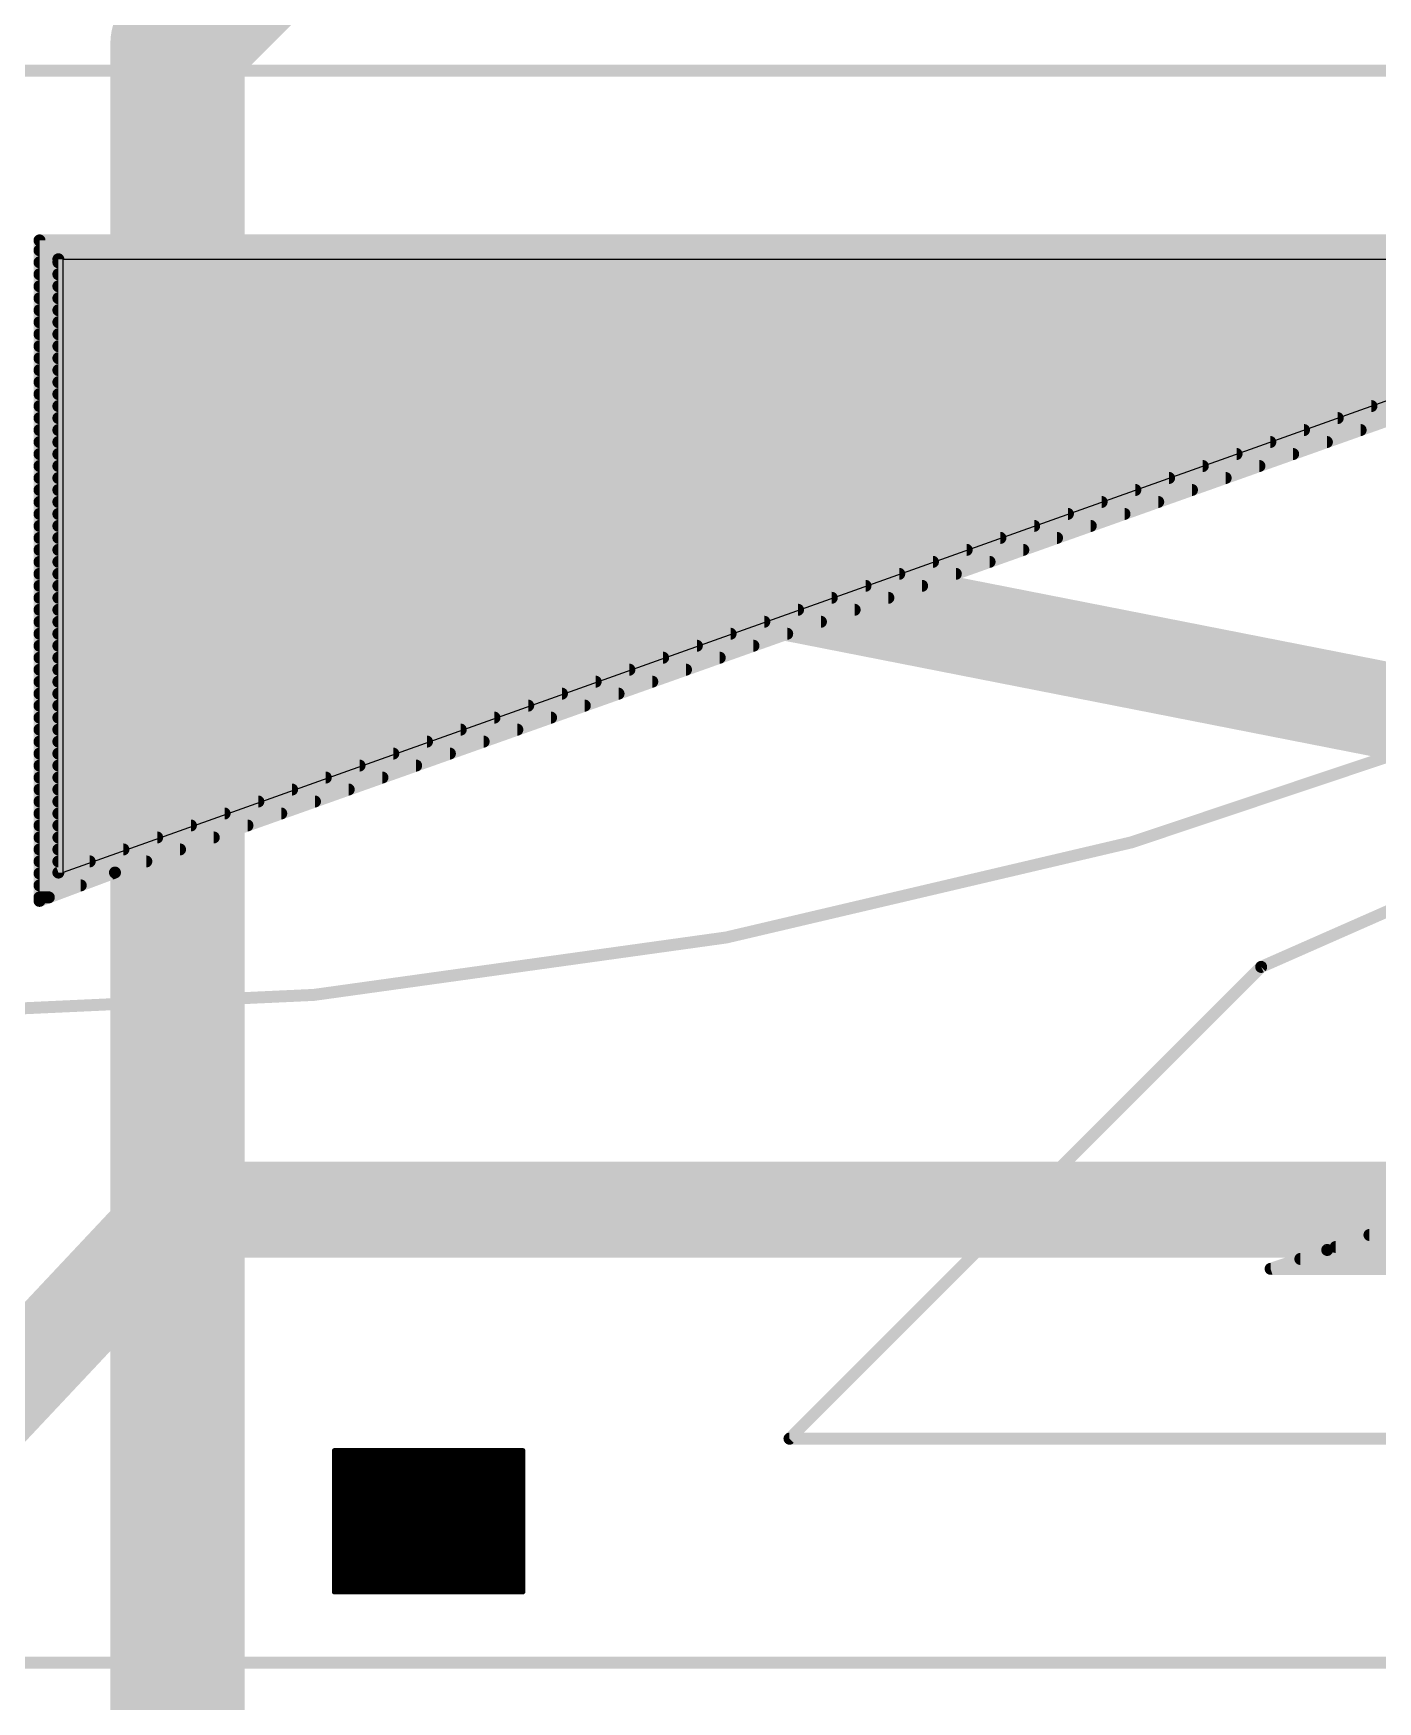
# Model space of a CAD drawing. Extents: x 0 to 82, y 0 to 110.
# Drawn here: x 43.68 to 57.93, y 53.71 to 71.39 of the extents above; entities that cross this region are included whole.
import ezdxf

# ---------------------------------------------------------------- set-up
doc = ezdxf.new("R2010")
doc.units = 0
for name, color, linetype in [('1', 22, 'CONTINUOUS'), ('16', 175, 'CONTINUOUS'), ('18', 82, 'CONTINUOUS'), ('21', 253, 'CONTINUOUS'), ('29', 253, 'CONTINUOUS'), ('30', 253, 'CONTINUOUS'), ('31', 253, 'CONTINUOUS')]:
    doc.layers.add(name, color=color, linetype=linetype)

# ---------------------------------------------------------------- blocks, each defined once
blk = doc.blocks.new('RECT')
blk.add_solid([(-0.5, -0.5), (0.5, -0.5), (-0.5, 0.5), (0.5, 0.5)])
blk = doc.blocks.new('ROUNDV')
at = {"const_width": 0.5}
blk.add_lwpolyline([(0, -0.25, 1), (0, 0.25, 1), (0, -0.25)], format="xyb", dxfattribs=at)

msp = doc.modelspace()

# ---------------------------------------------------------------- linework, layer by layer
at = {"layer": '1'}
for p, q in [((44, 69), (60.7672, 69)), ((44, 62.5), (44, 69)), ((60.8517, 68.5065), (44, 62.5))]:
    msp.add_line(p, q, dxfattribs=at)
at = {"layer": '1', "const_width": 1.016}
for points in [[(48.628, 65.9), (48.768, 66.04)], [(44.85, 65.9), (48.628, 65.9)], [(41.875, 55.375), (45.212, 58.928)], [(45.212, 58.928), (61.976, 58.928)]]:
    msp.add_lwpolyline(points, dxfattribs=at)
at = {"layer": '1', "const_width": 0.508}
for points in [[(48.9476, 65.8604, 1), (48.5884, 66.2196)], [(44.85, 66.154, 1), (44.85, 65.646)], [(48.4484, 66.0796, 1), (48.8076, 65.7204)], [(48.628, 65.646, 1), (48.628, 66.154)], [(45.212, 59.182, 1), (45.212, 58.674)], [(45.3971, 58.7541, 1), (45.0269, 59.1019)]]:
    msp.add_lwpolyline(points, format="xyb", dxfattribs=at)
at = {"layer": '16'}
for points, const_width in [([(45.212, 71.283), (48.817, 74.888)], 1.4224), ([(45.212, 41.656), (45.212, 71.283)], 1.4224), ([(48.768, 66.04), (79.5, 60)], 1.016)]:
    msp.add_lwpolyline(points, dxfattribs=dict(at, const_width=const_width))
for points, const_width in [([(45.5676, 71.283, 1), (44.8564, 71.283)], 0.7112), ([(44.9606, 71.5344, 1), (45.4634, 71.0316)], 0.7112), ([(48.817, 66.2892, 1), (48.719, 65.7908)], 0.508)]:
    msp.add_lwpolyline(points, format="xyb", dxfattribs=dict(at, const_width=const_width))
at = {"layer": '21', "const_width": 0.127}
for points in [[(68.55, 71), (42.25, 71)], [(56.7, 61.5), (51.7, 56.5)], [(51.7, 56.5), (78, 56.5)], [(69.675, 54.125), (43.375, 54.125)]]:
    msp.add_lwpolyline(points, dxfattribs=at)
at = {"layer": '21'}
for points, const_width in [([(78, 66.5, 0.1158), (56.7, 61.5)], 0.127), ([(42.25, 61, 0.1158), (63.55, 66)], 0.127), ([(56.6859, 61.5284, 1), (56.7141, 61.4716)], 0.0635), ([(56.7225, 61.4775, 1), (56.6775, 61.5225)], 0.0635), ([(51.6775, 56.5225, 1), (51.7225, 56.4775)], 0.0635), ([(51.7, 56.5318, 1), (51.7, 56.4682)], 0.0635)]:
    msp.add_lwpolyline(points, format="xyb", dxfattribs=dict(at, const_width=const_width))
at = {"layer": '29'}
for points, const_width in [([(43.75, 69.1268, 1), (43.75, 69.0632)], 0.0635), ([(43.75, 69.2318, 1), (43.75, 69.1683)], 0.0635), ([(43.7818, 69.2, 1), (43.7182, 69.2)], 0.0635), ([(43.75, 68.9998, 1), (43.75, 68.9363)], 0.0635), ([(43.75, 68.8728, 1), (43.75, 68.8093)], 0.0635), ([(43.75, 68.7458, 1), (43.75, 68.6822)], 0.0635), ([(43.75, 68.6188, 1), (43.75, 68.5553)], 0.0635), ([(43.75, 68.4918, 1), (43.75, 68.4283)], 0.0635), ([(43.75, 68.3648, 1), (43.75, 68.3012)], 0.0635), ([(43.75, 68.2378, 1), (43.75, 68.1743)], 0.0635), ([(43.75, 68.1108, 1), (43.75, 68.0473)], 0.0635), ([(43.75, 67.9838, 1), (43.75, 67.9202)], 0.0635), ([(43.75, 67.8568, 1), (43.75, 67.7933)], 0.0635), ([(43.75, 67.7298, 1), (43.75, 67.6663)], 0.0635), ([(43.75, 67.6028, 1), (43.75, 67.5392)], 0.0635), ([(43.75, 67.4758, 1), (43.75, 67.4123)], 0.0635), ([(43.75, 67.3488, 1), (43.75, 67.2853)], 0.0635), ([(43.75, 67.2218, 1), (43.75, 67.1582)], 0.0635), ([(57.7542, 67.1582, 1), (57.7542, 67.2218)], 0.0635), ([(43.75, 67.0948, 1), (43.75, 67.0312)], 0.0635), ([(57.3966, 67.0312, 1), (57.3966, 67.0948)], 0.0635), ([(43.75, 66.9678, 1), (43.75, 66.9043)], 0.0635), ([(43.75, 66.8407, 1), (43.75, 66.7772)], 0.0635), ([(56.6815, 66.7772, 1), (56.6815, 66.8407)], 0.0635), ([(57.039, 66.9043, 1), (57.039, 66.9678)], 0.0635), ([(43.75, 66.7138, 1), (43.75, 66.6502)], 0.0635), ([(56.3239, 66.6502, 1), (56.3239, 66.7138)], 0.0635), ([(43.75, 66.5868, 1), (43.75, 66.5233)], 0.0635), ([(43.75, 66.4597, 1), (43.75, 66.3962)], 0.0635), ([(55.6088, 66.3962, 1), (55.6088, 66.4597)], 0.0635), ([(55.9664, 66.5233, 1), (55.9664, 66.5868)], 0.0635), ([(43.75, 66.3328, 1), (43.75, 66.2692)], 0.0635), ([(55.2513, 66.2692, 1), (55.2513, 66.3328)], 0.0635), ([(43.75, 66.2058, 1), (43.75, 66.1423)], 0.0635), ([(54.8937, 66.1423, 1), (54.8937, 66.2058)], 0.0635), ([(43.75, 65.9518, 1), (43.75, 65.8882)], 0.0635), ([(43.75, 66.0787, 1), (43.75, 66.0152)], 0.0635), ([(54.1786, 65.8882, 1), (54.1786, 65.9518)], 0.0635), ([(54.5362, 66.0152, 1), (54.5362, 66.0787)], 0.0635), ([(43.75, 65.8248, 1), (43.75, 65.7613)], 0.0635), ([(53.8211, 65.7613, 1), (53.8211, 65.8248)], 0.0635), ([(43.75, 65.5708, 1), (43.75, 65.5072)], 0.0635), ([(43.75, 65.6977, 1), (43.75, 65.6342)], 0.0635), ([(53.106, 65.5072, 1), (53.106, 65.5708)], 0.0635), ([(53.4635, 65.6342, 1), (53.4635, 65.6977)], 0.0635), ([(43.75, 65.4438, 1), (43.75, 65.3803)], 0.0635), ([(52.7484, 65.3803, 1), (52.7484, 65.4438)], 0.0635), ([(43.75, 65.3167, 1), (43.75, 65.2532)], 0.0635), ([(52.3908, 65.2532, 1), (52.3908, 65.3167)], 0.0635), ([(43.75, 65.1898, 1), (43.75, 65.1262)], 0.0635), ([(43.75, 65.0628, 1), (43.75, 64.9993)], 0.0635), ([(51.6757, 64.9993, 1), (51.6757, 65.0628)], 0.0635), ([(52.0333, 65.1262, 1), (52.0333, 65.1898)], 0.0635), ([(43.75, 64.9357, 1), (43.75, 64.8722)], 0.0635), ([(51.3182, 64.8722, 1), (51.3182, 64.9357)], 0.0635), ([(43.75, 64.8088, 1), (43.75, 64.7452)], 0.0635), ([(43.75, 64.6818, 1), (43.75, 64.6183)], 0.0635), ([(50.6031, 64.6183, 1), (50.6031, 64.6818)], 0.0635), ([(50.9606, 64.7452, 1), (50.9606, 64.8088)], 0.0635), ([(43.75, 64.5547, 1), (43.75, 64.4912)], 0.0635), ([(50.2455, 64.4912, 1), (50.2455, 64.5547)], 0.0635), ([(43.75, 64.4278, 1), (43.75, 64.3642)], 0.0635), ([(49.888, 64.3642, 1), (49.888, 64.4278)], 0.0635), ([(43.75, 64.3008, 1), (43.75, 64.2373)], 0.0635), ([(43.75, 64.1738, 1), (43.75, 64.1103)], 0.0635), ([(49.1729, 64.1103, 1), (49.1729, 64.1738)], 0.0635), ([(49.5304, 64.2373, 1), (49.5304, 64.3008)], 0.0635), ([(43.75, 64.0468, 1), (43.75, 63.9832)], 0.0635), ([(48.8153, 63.9832, 1), (48.8153, 64.0468)], 0.0635), ([(43.75, 63.9198, 1), (43.75, 63.8563)], 0.0635), ([(48.4578, 63.8563, 1), (48.4578, 63.9198)], 0.0635), ([(43.75, 63.7928, 1), (43.75, 63.7293)], 0.0635), ([(43.75, 63.6658, 1), (43.75, 63.6022)], 0.0635), ([(47.7426, 63.6022, 1), (47.7426, 63.6658)], 0.0635), ([(48.1002, 63.7293, 1), (48.1002, 63.7928)], 0.0635), ([(43.75, 63.5388, 1), (43.75, 63.4753)], 0.0635), ([(47.3851, 63.4753, 1), (47.3851, 63.5388)], 0.0635), ([(43.75, 63.4118, 1), (43.75, 63.3483)], 0.0635), ([(43.75, 63.2848, 1), (43.75, 63.2212)], 0.0635), ([(46.67, 63.2212, 1), (46.67, 63.2848)], 0.0635), ([(47.0275, 63.3483, 1), (47.0275, 63.4118)], 0.0635), ([(43.75, 63.1578, 1), (43.75, 63.0943)], 0.0635), ([(46.3124, 63.0943, 1), (46.3124, 63.1578)], 0.0635), ([(43.75, 63.0308, 1), (43.75, 62.9672)], 0.0635), ([(45.9549, 62.9672, 1), (45.9549, 63.0308)], 0.0635), ([(43.75, 62.9038, 1), (43.75, 62.8402)], 0.0635), ([(43.75, 62.7768, 1), (43.75, 62.7133)], 0.0635), ([(45.2398, 62.7133, 1), (45.2398, 62.7768)], 0.0635), ([(45.5973, 62.8402, 1), (45.5973, 62.9038)], 0.0635), ([(43.75, 62.6498, 1), (43.75, 62.5862)], 0.0635), ([(44.8822, 62.5862, 1), (44.8822, 62.6498)], 0.0635), ([(43.75, 62.5228, 1), (43.75, 62.4592)], 0.0635), ([(43.75, 62.3958, 1), (43.75, 62.3323)], 0.0635), ([(44.1873, 62.3323, 1), (44.1873, 62.3958)], 0.0635), ([(44.5394, 62.5299, 1), (44.5606, 62.4701)], 0.0635), ([(44.526, 62.4592, 1), (44.526, 62.5228)], 0.0635), ([(44.5611, 62.4703, 1), (44.5389, 62.5297)], 0.0635), ([(43.75, 62.2688, 1), (43.75, 62.2052)], 0.0635), ([(43.7389, 62.2297, 1), (43.7611, 62.1703)], 0.0635), ([(43.8487, 62.2052, 1), (43.8487, 62.2688)], 0.0635), ([(43.7182, 62.2, 1), (43.7818, 62.2)], 0.0635), ([(57.8476, 58.6908, 1), (57.8476, 58.6273)], 0.0635), ([(57.3894, 58.5299, 1), (57.4106, 58.4701)], 0.0635), ([(57.41, 58.4699, 1), (57.39, 58.5301)], 0.0635), ([(57.4901, 58.5638, 1), (57.4901, 58.5003)], 0.0635), ([(56.8, 58.3318, 1), (56.8, 58.2683)], 0.0635), ([(56.79, 58.3301, 1), (56.81, 58.2699)], 0.0635), ([(57.115, 58.4368, 1), (57.115, 58.3732)], 0.0635), ([(46.875, 56.3875, 1), (46.875, 56.3625)], 0.025), ([(46.8875, 56.375, 1), (46.8625, 56.375)], 0.025), ([(46.875, 56.3875, 1), (46.875, 56.3625)], 0.025), ([(46.875, 56.3375, 1), (46.875, 56.3125)], 0.025), ([(46.875, 56.2875, 1), (46.875, 56.2625)], 0.025), ([(46.875, 56.2375, 1), (46.875, 56.2125)], 0.025), ([(48.8875, 56.375, 1), (48.8625, 56.375)], 0.025), ([(48.875, 56.3625, 1), (48.875, 56.3875)], 0.025), ([(48.875, 56.3625, 1), (48.875, 56.3875)], 0.025), ([(48.875, 56.3125, 1), (48.875, 56.3375)], 0.025), ([(48.875, 56.2625, 1), (48.875, 56.2875)], 0.025), ([(48.875, 56.2125, 1), (48.875, 56.2375)], 0.025), ([(46.875, 56.1875, 1), (46.875, 56.1625)], 0.025), ([(46.875, 56.1375, 1), (46.875, 56.1125)], 0.025), ([(46.875, 56.0875, 1), (46.875, 56.0625)], 0.025), ([(46.875, 56.0375, 1), (46.875, 56.0125)], 0.025), ([(48.875, 56.1625, 1), (48.875, 56.1875)], 0.025), ([(48.875, 56.1125, 1), (48.875, 56.1375)], 0.025), ([(48.875, 56.0625, 1), (48.875, 56.0875)], 0.025), ([(48.875, 56.0125, 1), (48.875, 56.0375)], 0.025), ([(46.875, 55.9875, 1), (46.875, 55.9625)], 0.025), ([(46.875, 55.9375, 1), (46.875, 55.9125)], 0.025), ([(46.875, 55.8875, 1), (46.875, 55.8625)], 0.025), ([(48.875, 55.9625, 1), (48.875, 55.9875)], 0.025), ([(48.875, 55.9125, 1), (48.875, 55.9375)], 0.025), ([(48.875, 55.8625, 1), (48.875, 55.8875)], 0.025), ([(46.875, 55.8375, 1), (46.875, 55.8125)], 0.025), ([(46.875, 55.7875, 1), (46.875, 55.7625)], 0.025), ([(46.875, 55.7375, 1), (46.875, 55.7125)], 0.025), ([(46.875, 55.6875, 1), (46.875, 55.6625)], 0.025), ([(48.875, 55.8125, 1), (48.875, 55.8375)], 0.025), ([(48.875, 55.7625, 1), (48.875, 55.7875)], 0.025), ([(48.875, 55.7125, 1), (48.875, 55.7375)], 0.025), ([(48.875, 55.6625, 1), (48.875, 55.6875)], 0.025), ([(46.875, 55.6375, 1), (46.875, 55.6125)], 0.025), ([(46.875, 55.5875, 1), (46.875, 55.5625)], 0.025), ([(46.875, 55.5375, 1), (46.875, 55.5125)], 0.025), ([(48.875, 55.6125, 1), (48.875, 55.6375)], 0.025), ([(48.875, 55.5625, 1), (48.875, 55.5875)], 0.025), ([(48.875, 55.5125, 1), (48.875, 55.5375)], 0.025), ([(46.875, 55.4875, 1), (46.875, 55.4625)], 0.025), ([(46.875, 55.4375, 1), (46.875, 55.4125)], 0.025), ([(46.875, 55.3875, 1), (46.875, 55.3625)], 0.025), ([(46.875, 55.3375, 1), (46.875, 55.3125)], 0.025), ([(48.875, 55.4625, 1), (48.875, 55.4875)], 0.025), ([(48.875, 55.4125, 1), (48.875, 55.4375)], 0.025), ([(48.875, 55.3625, 1), (48.875, 55.3875)], 0.025), ([(48.875, 55.3125, 1), (48.875, 55.3375)], 0.025), ([(46.875, 55.2875, 1), (46.875, 55.2625)], 0.025), ([(46.875, 55.2375, 1), (46.875, 55.2125)], 0.025), ([(46.875, 55.1875, 1), (46.875, 55.1625)], 0.025), ([(48.875, 55.2625, 1), (48.875, 55.2875)], 0.025), ([(48.875, 55.2125, 1), (48.875, 55.2375)], 0.025), ([(48.875, 55.1625, 1), (48.875, 55.1875)], 0.025), ([(46.875, 55.1375, 1), (46.875, 55.1125)], 0.025), ([(46.875, 55.0875, 1), (46.875, 55.0625)], 0.025), ([(46.875, 55.0375, 1), (46.875, 55.0125)], 0.025), ([(46.875, 54.9875, 1), (46.875, 54.9625)], 0.025), ([(48.875, 55.1125, 1), (48.875, 55.1375)], 0.025), ([(48.875, 55.0625, 1), (48.875, 55.0875)], 0.025), ([(48.875, 55.0125, 1), (48.875, 55.0375)], 0.025), ([(48.875, 54.9625, 1), (48.875, 54.9875)], 0.025), ([(46.875, 54.9375, 1), (46.875, 54.9125)], 0.025), ([(46.875, 54.8875, 1), (46.875, 54.8625)], 0.025), ([(46.8625, 54.875, 1), (46.8875, 54.875)], 0.025), ([(48.8625, 54.875, 1), (48.8875, 54.875)], 0.025), ([(48.875, 54.9125, 1), (48.875, 54.9375)], 0.025), ([(48.875, 54.8625, 1), (48.875, 54.8875)], 0.025)]:
    msp.add_lwpolyline(points, format="xyb", dxfattribs=dict(at, const_width=const_width))
for points, const_width in [([(43.75, 69.2), (43.75, 62.2)], 0.127), ([(63.45, 69.2), (43.75, 69.2)], 0.127), ([(63.135, 69.095), (43.75, 69.095)], 0.127), ([(62.7599, 68.968), (43.75, 68.968)], 0.127), ([(44.55, 62.5), (62.85, 69)], 0.127), ([(62.4024, 68.841), (43.75, 68.841)], 0.127), ([(62.0448, 68.714), (43.75, 68.714)], 0.127), ([(61.6872, 68.587), (43.75, 68.587)], 0.127), ([(61.3297, 68.46), (43.75, 68.46)], 0.127), ([(60.9721, 68.333), (43.75, 68.333)], 0.127), ([(60.6146, 68.206), (43.75, 68.206)], 0.127), ([(60.257, 68.079), (43.75, 68.079)], 0.127), ([(59.8995, 67.952), (43.75, 67.952)], 0.127), ([(59.5419, 67.825), (43.75, 67.825)], 0.127), ([(59.1844, 67.698), (43.75, 67.698)], 0.127), ([(58.8268, 67.571), (43.75, 67.571)], 0.127), ([(58.4693, 67.444), (43.75, 67.444)], 0.127), ([(58.1117, 67.317), (43.75, 67.317)], 0.127), ([(57.7542, 67.19), (43.75, 67.19)], 0.127), ([(57.3966, 67.063), (43.75, 67.063)], 0.127), ([(57.039, 66.936), (43.75, 66.936)], 0.127), ([(56.6815, 66.809), (43.75, 66.809)], 0.127), ([(56.3239, 66.682), (43.75, 66.682)], 0.127), ([(55.9664, 66.555), (43.75, 66.555)], 0.127), ([(55.6088, 66.428), (43.75, 66.428)], 0.127), ([(55.2513, 66.301), (43.75, 66.301)], 0.127), ([(54.8937, 66.174), (43.75, 66.174)], 0.127), ([(54.5362, 66.047), (43.75, 66.047)], 0.127), ([(54.1786, 65.92), (43.75, 65.92)], 0.127), ([(53.8211, 65.793), (43.75, 65.793)], 0.127), ([(53.4635, 65.666), (43.75, 65.666)], 0.127), ([(53.106, 65.539), (43.75, 65.539)], 0.127), ([(52.7484, 65.412), (43.75, 65.412)], 0.127), ([(52.3908, 65.285), (43.75, 65.285)], 0.127), ([(52.0333, 65.158), (43.75, 65.158)], 0.127), ([(51.6757, 65.031), (43.75, 65.031)], 0.127), ([(51.3182, 64.904), (43.75, 64.904)], 0.127), ([(75.7, 65), (57.4, 58.5)], 0.127), ([(50.9606, 64.777), (43.75, 64.777)], 0.127), ([(50.6031, 64.65), (43.75, 64.65)], 0.127), ([(50.2455, 64.523), (43.75, 64.523)], 0.127), ([(49.888, 64.396), (43.75, 64.396)], 0.127), ([(49.5304, 64.269), (43.75, 64.269)], 0.127), ([(49.1729, 64.142), (43.75, 64.142)], 0.127), ([(48.8153, 64.015), (43.75, 64.015)], 0.127), ([(48.4578, 63.888), (43.75, 63.888)], 0.127), ([(48.1002, 63.761), (43.75, 63.761)], 0.127), ([(47.7426, 63.634), (43.75, 63.634)], 0.127), ([(47.3851, 63.507), (43.75, 63.507)], 0.127), ([(47.0275, 63.38), (43.75, 63.38)], 0.127), ([(46.67, 63.253), (43.75, 63.253)], 0.127), ([(46.3124, 63.126), (43.75, 63.126)], 0.127), ([(45.9549, 62.999), (43.75, 62.999)], 0.127), ([(45.5973, 62.872), (43.75, 62.872)], 0.127), ([(45.2398, 62.745), (43.75, 62.745)], 0.127), ([(44.8822, 62.618), (43.75, 62.618)], 0.127), ([(43.75, 62.2), (44.55, 62.5)], 0.127), ([(44.526, 62.491), (43.75, 62.491)], 0.127), ([(44.1873, 62.364), (43.75, 62.364)], 0.127), ([(43.8487, 62.237), (43.75, 62.237)], 0.127), ([(57.8476, 58.659), (76.5, 58.659)], 0.127), ([(57.4, 58.5), (56.8, 58.3)], 0.127), ([(57.4901, 58.532), (76.5, 58.532)], 0.127), ([(56.8, 58.3), (76.5, 58.3)], 0.127), ([(57.115, 58.405), (76.5, 58.405)], 0.127), ([(48.875, 56.375), (46.875, 56.375)], 0.05), ([(46.875, 56.375), (46.875, 54.875)], 0.05), ([(48.875, 56.375), (46.875, 56.375)], 0.05), ([(48.875, 56.325), (46.875, 56.325)], 0.05), ([(48.875, 56.275), (46.875, 56.275)], 0.05), ([(48.875, 56.225), (46.875, 56.225)], 0.05), ([(48.875, 54.875), (48.875, 56.375)], 0.05), ([(48.875, 56.175), (46.875, 56.175)], 0.05), ([(48.875, 56.125), (46.875, 56.125)], 0.05), ([(48.875, 56.075), (46.875, 56.075)], 0.05), ([(48.875, 56.025), (46.875, 56.025)], 0.05), ([(48.875, 55.975), (46.875, 55.975)], 0.05), ([(48.875, 55.925), (46.875, 55.925)], 0.05), ([(48.875, 55.875), (46.875, 55.875)], 0.05), ([(48.875, 55.825), (46.875, 55.825)], 0.05), ([(48.875, 55.775), (46.875, 55.775)], 0.05), ([(48.875, 55.725), (46.875, 55.725)], 0.05), ([(48.875, 55.675), (46.875, 55.675)], 0.05), ([(48.875, 55.625), (46.875, 55.625)], 0.05), ([(48.875, 55.575), (46.875, 55.575)], 0.05), ([(48.875, 55.525), (46.875, 55.525)], 0.05), ([(48.875, 55.475), (46.875, 55.475)], 0.05), ([(48.875, 55.425), (46.875, 55.425)], 0.05), ([(48.875, 55.375), (46.875, 55.375)], 0.05), ([(48.875, 55.325), (46.875, 55.325)], 0.05), ([(48.875, 55.275), (46.875, 55.275)], 0.05), ([(48.875, 55.225), (46.875, 55.225)], 0.05), ([(48.875, 55.175), (46.875, 55.175)], 0.05), ([(48.875, 55.125), (46.875, 55.125)], 0.05), ([(48.875, 55.075), (46.875, 55.075)], 0.05), ([(48.875, 55.025), (46.875, 55.025)], 0.05), ([(48.875, 54.975), (46.875, 54.975)], 0.05), ([(48.875, 54.925), (46.875, 54.925)], 0.05), ([(46.875, 54.875), (48.875, 54.875)], 0.05)]:
    msp.add_lwpolyline(points, dxfattribs=dict(at, const_width=const_width))
at = {"layer": '31', "const_width": 0.0635}
for points in [[(43.95, 69.0318, 1), (43.95, 68.9682)], [(43.9818, 69, 1), (43.9183, 69)], [(43.95, 68.9998, 1), (43.95, 68.9363)], [(43.95, 68.8728, 1), (43.95, 68.8093)], [(43.95, 68.7458, 1), (43.95, 68.6822)], [(43.95, 68.6188, 1), (43.95, 68.5553)], [(43.95, 68.4918, 1), (43.95, 68.4283)], [(43.95, 68.3648, 1), (43.95, 68.3012)], [(43.95, 68.2378, 1), (43.95, 68.1743)], [(43.95, 68.1108, 1), (43.95, 68.0473)], [(43.95, 67.9838, 1), (43.95, 67.9202)], [(43.95, 67.8568, 1), (43.95, 67.7933)], [(43.95, 67.7298, 1), (43.95, 67.6663)], [(43.95, 67.6028, 1), (43.95, 67.5392)], [(43.95, 67.4758, 1), (43.95, 67.4123)], [(43.95, 67.3488, 1), (43.95, 67.2853)], [(57.5117, 67.2853, 1), (57.5117, 67.3488)], [(57.8693, 67.4123, 1), (57.8693, 67.4758)], [(43.95, 67.2218, 1), (43.95, 67.1582)], [(57.1542, 67.1582, 1), (57.1542, 67.2218)], [(43.95, 67.0948, 1), (43.95, 67.0312)], [(56.7966, 67.0312, 1), (56.7966, 67.0948)], [(43.95, 66.9678, 1), (43.95, 66.9043)], [(43.95, 66.8407, 1), (43.95, 66.7772)], [(56.0815, 66.7772, 1), (56.0815, 66.8407)], [(56.439, 66.9043, 1), (56.439, 66.9678)], [(43.95, 66.7138, 1), (43.95, 66.6502)], [(55.7239, 66.6502, 1), (55.7239, 66.7138)], [(43.95, 66.5868, 1), (43.95, 66.5233)], [(43.95, 66.4597, 1), (43.95, 66.3962)], [(55.0088, 66.3962, 1), (55.0088, 66.4597)], [(55.3664, 66.5233, 1), (55.3664, 66.5868)], [(43.95, 66.3328, 1), (43.95, 66.2692)], [(54.6513, 66.2692, 1), (54.6513, 66.3328)], [(43.95, 66.2058, 1), (43.95, 66.1423)], [(54.2937, 66.1423, 1), (54.2937, 66.2058)], [(43.95, 65.9518, 1), (43.95, 65.8882)], [(43.95, 66.0787, 1), (43.95, 66.0152)], [(53.5786, 65.8882, 1), (53.5786, 65.9518)], [(53.9362, 66.0152, 1), (53.9362, 66.0787)], [(43.95, 65.8248, 1), (43.95, 65.7613)], [(53.2211, 65.7613, 1), (53.2211, 65.8248)], [(43.95, 65.5708, 1), (43.95, 65.5072)], [(43.95, 65.6977, 1), (43.95, 65.6342)], [(52.506, 65.5072, 1), (52.506, 65.5708)], [(52.8635, 65.6342, 1), (52.8635, 65.6977)], [(43.95, 65.4438, 1), (43.95, 65.3803)], [(52.1484, 65.3803, 1), (52.1484, 65.4438)], [(43.95, 65.3167, 1), (43.95, 65.2532)], [(51.7908, 65.2532, 1), (51.7908, 65.3167)], [(43.95, 65.1898, 1), (43.95, 65.1262)], [(43.95, 65.0628, 1), (43.95, 64.9993)], [(51.0757, 64.9993, 1), (51.0757, 65.0628)], [(51.4333, 65.1262, 1), (51.4333, 65.1898)], [(43.95, 64.9357, 1), (43.95, 64.8722)], [(50.7182, 64.8722, 1), (50.7182, 64.9357)], [(43.95, 64.8088, 1), (43.95, 64.7452)], [(43.95, 64.6818, 1), (43.95, 64.6183)], [(50.0031, 64.6183, 1), (50.0031, 64.6818)], [(50.3606, 64.7452, 1), (50.3606, 64.8088)], [(43.95, 64.5547, 1), (43.95, 64.4912)], [(49.6455, 64.4912, 1), (49.6455, 64.5547)], [(43.95, 64.4278, 1), (43.95, 64.3642)], [(49.288, 64.3642, 1), (49.288, 64.4278)], [(43.95, 64.3008, 1), (43.95, 64.2373)], [(43.95, 64.1738, 1), (43.95, 64.1103)], [(48.5729, 64.1103, 1), (48.5729, 64.1738)], [(48.9304, 64.2373, 1), (48.9304, 64.3008)], [(43.95, 64.0468, 1), (43.95, 63.9832)], [(48.2153, 63.9832, 1), (48.2153, 64.0468)], [(43.95, 63.9198, 1), (43.95, 63.8563)], [(47.8578, 63.8563, 1), (47.8578, 63.9198)], [(43.95, 63.7928, 1), (43.95, 63.7293)], [(43.95, 63.6658, 1), (43.95, 63.6022)], [(47.1426, 63.6022, 1), (47.1426, 63.6658)], [(47.5002, 63.7293, 1), (47.5002, 63.7928)], [(43.95, 63.5388, 1), (43.95, 63.4753)], [(46.7851, 63.4753, 1), (46.7851, 63.5388)], [(43.95, 63.4118, 1), (43.95, 63.3483)], [(43.95, 63.2848, 1), (43.95, 63.2212)], [(46.07, 63.2212, 1), (46.07, 63.2848)], [(46.4275, 63.3483, 1), (46.4275, 63.4118)], [(43.95, 63.1578, 1), (43.95, 63.0943)], [(45.7124, 63.0943, 1), (45.7124, 63.1578)], [(43.95, 63.0308, 1), (43.95, 62.9672)], [(45.3549, 62.9672, 1), (45.3549, 63.0308)], [(43.95, 62.9038, 1), (43.95, 62.8402)], [(43.95, 62.7768, 1), (43.95, 62.7133)], [(44.6398, 62.7133, 1), (44.6398, 62.7768)], [(44.9973, 62.8402, 1), (44.9973, 62.9038)], [(43.95, 62.6498, 1), (43.95, 62.5862)], [(44.2822, 62.5862, 1), (44.2822, 62.6498)], [(43.9394, 62.5299, 1), (43.9606, 62.4701)], [(43.9183, 62.5, 1), (43.9818, 62.5)]]:
    msp.add_lwpolyline(points, format="xyb", dxfattribs=at)
at = {"layer": '31', "const_width": 0.127}
for points in [[(43.95, 69), (43.95, 62.5)], [(43.95, 62.5), (62.25, 69)], [(62.25, 69), (43.95, 69)], [(62.1599, 68.968), (43.95, 68.968)], [(61.8024, 68.841), (43.95, 68.841)], [(61.4448, 68.714), (43.95, 68.714)], [(61.0872, 68.587), (43.95, 68.587)], [(60.7297, 68.46), (43.95, 68.46)], [(60.3721, 68.333), (43.95, 68.333)], [(60.0146, 68.206), (43.95, 68.206)], [(59.657, 68.079), (43.95, 68.079)], [(59.2995, 67.952), (43.95, 67.952)], [(58.9419, 67.825), (43.95, 67.825)], [(58.5844, 67.698), (43.95, 67.698)], [(58.2268, 67.571), (43.95, 67.571)], [(57.8693, 67.444), (43.95, 67.444)], [(57.5117, 67.317), (43.95, 67.317)], [(57.1542, 67.19), (43.95, 67.19)], [(56.7966, 67.063), (43.95, 67.063)], [(56.439, 66.936), (43.95, 66.936)], [(56.0815, 66.809), (43.95, 66.809)], [(55.7239, 66.682), (43.95, 66.682)], [(55.3664, 66.555), (43.95, 66.555)], [(55.0088, 66.428), (43.95, 66.428)], [(54.6513, 66.301), (43.95, 66.301)], [(54.2937, 66.174), (43.95, 66.174)], [(53.9362, 66.047), (43.95, 66.047)], [(53.5786, 65.92), (43.95, 65.92)], [(53.2211, 65.793), (43.95, 65.793)], [(52.8635, 65.666), (43.95, 65.666)], [(52.506, 65.539), (43.95, 65.539)], [(52.1484, 65.412), (43.95, 65.412)], [(51.7908, 65.285), (43.95, 65.285)], [(51.4333, 65.158), (43.95, 65.158)], [(51.0757, 65.031), (43.95, 65.031)], [(50.7182, 64.904), (43.95, 64.904)], [(50.3606, 64.777), (43.95, 64.777)], [(50.0031, 64.65), (43.95, 64.65)], [(49.6455, 64.523), (43.95, 64.523)], [(49.288, 64.396), (43.95, 64.396)], [(48.9304, 64.269), (43.95, 64.269)], [(48.5729, 64.142), (43.95, 64.142)], [(48.2153, 64.015), (43.95, 64.015)], [(47.8578, 63.888), (43.95, 63.888)], [(47.5002, 63.761), (43.95, 63.761)], [(47.1426, 63.634), (43.95, 63.634)], [(46.7851, 63.507), (43.95, 63.507)], [(46.4275, 63.38), (43.95, 63.38)], [(46.07, 63.253), (43.95, 63.253)], [(45.7124, 63.126), (43.95, 63.126)], [(45.3549, 62.999), (43.95, 62.999)], [(44.9973, 62.872), (43.95, 62.872)], [(44.6398, 62.745), (43.95, 62.745)], [(44.2822, 62.618), (43.95, 62.618)]]:
    msp.add_lwpolyline(points, dxfattribs=at)

# ---------------------------------------------------------------- block references
at = {"layer": '1', "xscale": 1.5, "yscale": 1.5, "rotation": 180}
msp.add_blockref('RECT', (44.85, 65.9), dxfattribs=at)
at = {"layer": '18', "xscale": 1.0064, "yscale": 1.0064}
msp.add_blockref('ROUNDV', (48.768, 66.04), dxfattribs=at)
msp.add_blockref('ROUNDV', (48.768, 66.04), dxfattribs=at)
at = {"layer": '29', "xscale": 1.7032, "yscale": 1.7032, "rotation": 180}
msp.add_blockref('RECT', (44.85, 65.9), dxfattribs=at)
at = {"layer": '29', "xscale": 1.2096, "yscale": 1.2096}
msp.add_blockref('ROUNDV', (48.768, 66.04), dxfattribs=at)
at = {"layer": '30', "xscale": 1.2096, "yscale": 1.2096}
msp.add_blockref('ROUNDV', (48.768, 66.04), dxfattribs=at)
at = {"layer": '31', "xscale": 1.5, "yscale": 1.5, "rotation": 180}
msp.add_blockref('RECT', (44.85, 65.9), dxfattribs=at)

doc.saveas('drawing.dxf')
